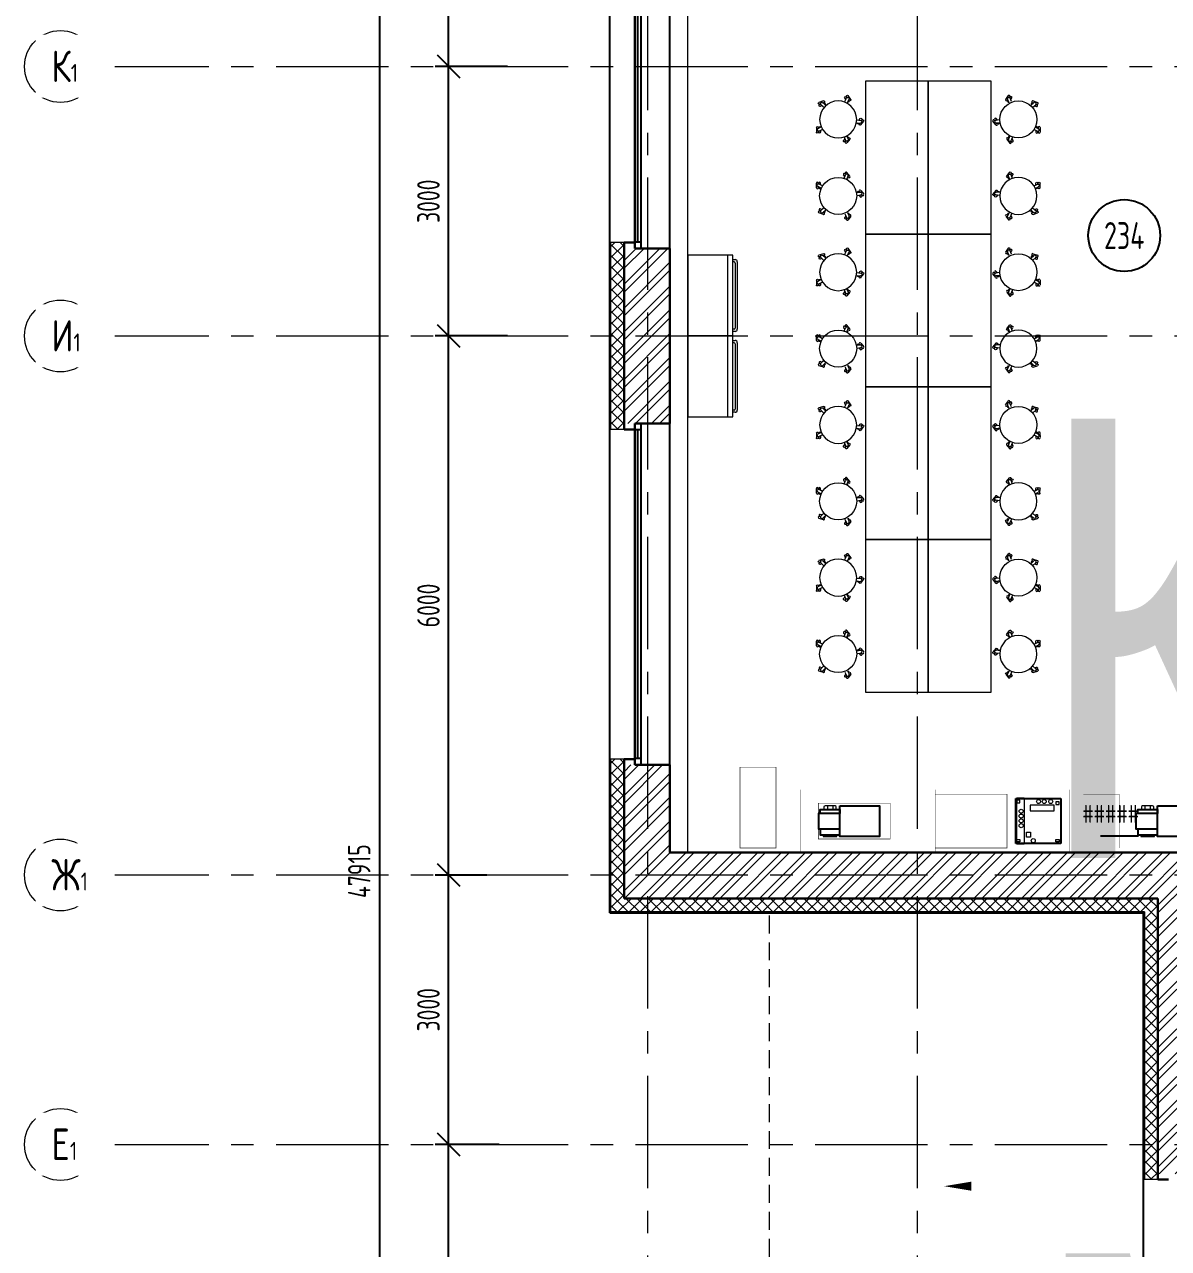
# Model space of a CAD drawing. Header units: millimetres. Extents: x -13407 to 158044, y -108832 to 109387.
# Drawn here: x -13364 to -631, y 47129 to 60755 of the extents above; entities that cross this region are included whole.
import ezdxf
from ezdxf.enums import TextEntityAlignment as Align

# ---------------------------------------------------------------- set-up
doc = ezdxf.new("R2018")
doc.units = ezdxf.units.MM
for name, pattern in [('ADSK_Штриховая_ш2 п1', [3, 2, -1]), ('CENTER', [2, 1.25, -0.25, 0.25, -0.25]), ('K5LT_BASIC', [0])]:
    doc.linetypes.add(name, pattern=pattern)
doc.layers.get('Defpoints').update_dxf_attribs({"color": 6})
for name, color, linetype, lineweight in [('АР_Маркер экспликации', 239, 'Continuous', 13), ('АР_Навесной фасад', 5, 'Continuous', 5), ('АР_Номер помещения', 1, 'Continuous', 25), ('АР_Оси', 193, 'Continuous', 9), ('АР_Оси размеры', 164, 'Continuous', 9), ('АР_Подоконники', 163, 'Continuous', 9), ('АР_Помещения_площадь', 19, 'Continuous', 9), ('АР_Сущ Несущая стена', 202, 'Continuous', 30), ('АР_тонкая линия', 250, 'Continuous', 0), ('АР_Утеплитель', 250, 'Continuous', 9), ('АР_Штриховка кирпич', 250, 'Continuous', 9), ('ТХ_мебель передв', 250, 'Continuous', 13)]:
    doc.layers.add(name, color=color, linetype=linetype, lineweight=lineweight)
doc.layers.add('АР_Названия помещений', color=124, linetype='Continuous', lineweight=5, plot=False)
for name, color, linetype in [('АР_новое окно', 160, 'Continuous'), ('ТХ_обор_спорт', 5, 'Continuous'), ('ТХ_оборуд_учебн', 80, 'Continuous')]:
    doc.layers.add(name, color=color, linetype=linetype)
doc.styles.add('ISOCPEUR', font='isocpeur.ttf', dxfattribs={"width": 0.7})
doc.styles.get("Standard").update_dxf_attribs({"font": 'arial.ttf'})
doc.styles.add('ГОСТ 2.304', font='isocpeur.ttf', dxfattribs={"width": 0.7})
doc.dimstyles.new('СПДС', dxfattribs={"dimscale": 100, "dimtxt": 2.5, "dimasz": 2.5, "dimexe": 1.5, "dimexo": 0, "dimgap": 1, "dimtad": 1, "dimdec": 0, "dimrnd": 1, "dimtxsty": 'ГОСТ 2.304', "dimblk": 'OBLIQUE', "dimcen": 2.5, "dimdle": 1.5, "dimadec": 0, "dimazin": 2, "dimtfac": 0.75, "dimtdec": 0, "dimtmove": 1, "dimatfit": 3, "dimfxl": 1, "dimtolj": 1, "dimarcsym": 1})
pattern_1 = [(45, (-951676.66, 109509.3), (-132.58252, 132.58252), []), (45, (-951588.28, 109509.3), (-132.58252, 132.58252), [])]

# ---------------------------------------------------------------- blocks, each defined once
blk = doc.blocks.new('*U187')
at = {"layer": 'АР_новое окно', "lineweight": 20}
for p, q in [((0, 3800), (-70, 3800)), ((0, 0), (-70, 0))]:
    blk.add_line(p, q, dxfattribs=at)
at = {"layer": 'АР_новое окно'}
for p, q in [((-70, 3800), (-70, 0)), ((-70, 0), (-70, 3800)), ((0, 3730), (-70, 3730)), ((-35, 3730), (-35, 70)), ((0, 3800), (0, 0)), ((0, 70), (-70, 70))]:
    blk.add_line(p, q, dxfattribs=at)
blk = doc.blocks.new('_Oblique')
at = {"color": 0, "linetype": 'ByBlock', "lineweight": -2}
blk.add_line((-0.5, -0.5), (0.5, 0.5), dxfattribs=at)
blk = doc.blocks.new('*D321')
at = {"layer": 'Defpoints', "color": 0, "ltscale": 100, "transparency": 16777216}
for p in [(-8643, 48287), (-8219, 48287), (-8080, 45287)]:
    blk.add_point(p, dxfattribs=at)
at = {"layer": 'АР_Оси размеры', "color": 0, "lineweight": -2, "ltscale": 100, "transparency": 16777216}
for p, q in [((-8643, 45137), (-8643, 48437)), ((-8219, 48287), (-8793, 48287)), ((-8080, 45287), (-8793, 45287))]:
    blk.add_line(p, q, dxfattribs=at)
at = {"layer": 'АР_Оси размеры', "color": 0, "lineweight": -2, "ltscale": 100, "transparency": 16777216, "xscale": 250, "yscale": 250, "zscale": 250}
for p, rotation in [((-8643, 48287), 90), ((-8643, 45287), 270)]:
    blk.add_blockref('_Oblique', p, dxfattribs=dict(at, rotation=rotation))
at = {"layer": 'АР_Оси размеры', "color": 0, "ltscale": 100, "transparency": 16777216, "insert": (-8868, 46787), "char_height": 250, "attachment_point": 5, "rotation": 90, "style": 'ГОСТ 2.304'}
blk.add_mtext('\\A1;3000', dxfattribs=at)
blk = doc.blocks.new('*D322')
at = {"layer": 'Defpoints', "color": 0, "ltscale": 100, "transparency": 16777216}
for p in [(-8643, 51287), (-8219, 51287), (-8080, 48287)]:
    blk.add_point(p, dxfattribs=at)
at = {"layer": 'АР_Оси размеры', "color": 0, "lineweight": -2, "ltscale": 100, "transparency": 16777216}
for p, q in [((-8643, 48137), (-8643, 51437)), ((-8219, 51287), (-8793, 51287)), ((-8080, 48287), (-8793, 48287))]:
    blk.add_line(p, q, dxfattribs=at)
at = {"layer": 'АР_Оси размеры', "color": 0, "lineweight": -2, "ltscale": 100, "transparency": 16777216, "xscale": 250, "yscale": 250, "zscale": 250}
for p, rotation in [((-8643, 51287), 90), ((-8643, 48287), 270)]:
    blk.add_blockref('_Oblique', p, dxfattribs=dict(at, rotation=rotation))
at = {"layer": 'АР_Оси размеры', "color": 0, "ltscale": 100, "transparency": 16777216, "insert": (-8868, 49787), "char_height": 250, "attachment_point": 5, "rotation": 90, "style": 'ГОСТ 2.304'}
blk.add_mtext('\\A1;3000', dxfattribs=at)
blk = doc.blocks.new('*D323')
at = {"layer": 'Defpoints', "color": 0, "ltscale": 100, "transparency": 16777216}
for p in [(-8643, 57287), (-7988, 57287), (-8219, 51287)]:
    blk.add_point(p, dxfattribs=at)
at = {"layer": 'АР_Оси размеры', "color": 0, "lineweight": -2, "ltscale": 100, "transparency": 16777216}
for p, q in [((-8643, 51137), (-8643, 57437)), ((-7988, 57287), (-8793, 57287)), ((-8219, 51287), (-8793, 51287))]:
    blk.add_line(p, q, dxfattribs=at)
at = {"layer": 'АР_Оси размеры', "color": 0, "lineweight": -2, "ltscale": 100, "transparency": 16777216, "xscale": 250, "yscale": 250, "zscale": 250}
for p, rotation in [((-8643, 57287), 90), ((-8643, 51287), 270)]:
    blk.add_blockref('_Oblique', p, dxfattribs=dict(at, rotation=rotation))
at = {"layer": 'АР_Оси размеры', "color": 0, "ltscale": 100, "transparency": 16777216, "insert": (-8868, 54287), "char_height": 250, "attachment_point": 5, "rotation": 90, "style": 'ГОСТ 2.304'}
blk.add_mtext('\\A1;6000', dxfattribs=at)
blk = doc.blocks.new('*D324')
at = {"layer": 'Defpoints', "color": 0, "ltscale": 100, "transparency": 16777216}
for p in [(-8643, 60287), (-8131, 60287), (-7988, 57287)]:
    blk.add_point(p, dxfattribs=at)
at = {"layer": 'АР_Оси размеры', "color": 0, "lineweight": -2, "ltscale": 100, "transparency": 16777216}
for p, q in [((-8643, 57137), (-8643, 60437)), ((-8131, 60287), (-8793, 60287)), ((-7988, 57287), (-8793, 57287))]:
    blk.add_line(p, q, dxfattribs=at)
at = {"layer": 'АР_Оси размеры', "color": 0, "lineweight": -2, "ltscale": 100, "transparency": 16777216, "xscale": 250, "yscale": 250, "zscale": 250}
for p, rotation in [((-8643, 60287), 90), ((-8643, 57287), 270)]:
    blk.add_blockref('_Oblique', p, dxfattribs=dict(at, rotation=rotation))
at = {"layer": 'АР_Оси размеры', "color": 0, "ltscale": 100, "transparency": 16777216, "insert": (-8868, 58787), "char_height": 250, "attachment_point": 5, "rotation": 90, "style": 'ГОСТ 2.304'}
blk.add_mtext('\\A1;3000', dxfattribs=at)
blk = doc.blocks.new('*D325')
at = {"layer": 'Defpoints', "color": 0, "ltscale": 100, "transparency": 16777216}
for p in [(-8643, 63287), (-8131, 63287), (-7988, 60287)]:
    blk.add_point(p, dxfattribs=at)
at = {"layer": 'АР_Оси размеры', "color": 0, "lineweight": -2, "ltscale": 100, "transparency": 16777216}
for p, q in [((-8643, 60137), (-8643, 63437)), ((-8131, 63287), (-8793, 63287)), ((-7988, 60287), (-8793, 60287))]:
    blk.add_line(p, q, dxfattribs=at)
at = {"layer": 'АР_Оси размеры', "color": 0, "lineweight": -2, "ltscale": 100, "transparency": 16777216, "xscale": 250, "yscale": 250, "zscale": 250}
for p, rotation in [((-8643, 63287), 90), ((-8643, 60287), 270)]:
    blk.add_blockref('_Oblique', p, dxfattribs=dict(at, rotation=rotation))
at = {"layer": 'АР_Оси размеры', "color": 0, "ltscale": 100, "transparency": 16777216, "insert": (-8868, 61787), "char_height": 250, "attachment_point": 5, "rotation": 90, "style": 'ГОСТ 2.304'}
blk.add_mtext('\\A1;3000', dxfattribs=at)
blk = doc.blocks.new('*D329')
at = {"layer": 'Defpoints', "color": 0, "ltscale": 100, "transparency": 16777216}
for p in [(-9469, 75287), (-9469, 27372), (-9413, 27372)]:
    blk.add_point(p, dxfattribs=at)
at = {"layer": 'АР_Оси размеры', "color": 0, "lineweight": -2, "ltscale": 100, "transparency": 16777216}
for p, q in [((-9413, 75437), (-9413, 27222)), ((-9469, 75287), (-9263, 75287)), ((-9469, 27372), (-9263, 27372))]:
    blk.add_line(p, q, dxfattribs=at)
at = {"layer": 'АР_Оси размеры', "color": 0, "lineweight": -2, "ltscale": 100, "transparency": 16777216, "xscale": 250, "yscale": 250, "zscale": 250}
for p, rotation in [((-9413, 75287), 90), ((-9413, 27372), 270)]:
    blk.add_blockref('_Oblique', p, dxfattribs=dict(at, rotation=rotation))
at = {"layer": 'АР_Оси размеры', "color": 0, "ltscale": 100, "transparency": 16777216, "insert": (-9638, 51330), "char_height": 250, "attachment_point": 5, "rotation": 90, "style": 'ГОСТ 2.304'}
blk.add_mtext('\\A1;47915', dxfattribs=at)
blk = doc.blocks.new('*U371')
at = {"layer": 'Defpoints', "color": 7}
blk.add_line((-12659, 161), (-13082, 161), dxfattribs=at)
at = {"layer": 'АР_Номер помещения', "color": 7}
blk.add_circle((-12818, 6846), 400, dxfattribs=at)
at = {"layer": 'Defpoints', "color": 7, "style": 'ISOCPEUR', "width": 0.7}
blk.add_attdef('ПЛОЩАДЬ_ПОМЕЩЕНИЯ', text='', height=200, dxfattribs=at).set_placement((-12655, 408), align=Align.MIDDLE_RIGHT)
at = {"layer": 'Defpoints', "color": 7, "style": 'ISOCPEUR', "width": 0.7, "flags": 1}
blk.add_attdef('КАТЕГОРИЯ', (-499, -2092), '', height=250, dxfattribs=at)
at = {"layer": 'АР_Номер помещения', "color": 7, "style": 'ISOCPEUR', "width": 0.7}
blk.add_attdef('НОМЕР_ПОМЕЩЕНИЯ', text='', height=300, dxfattribs=at).set_placement((-12818, 6846), align=Align.MIDDLE_CENTER)
at = {"layer": 'АР_Помещения_площадь', "color": 7, "lineweight": 30, "width": 0.7, "flags": 104}
blk.add_attdef('ИМЯ_ПОМЕЩЕНИЯ', text='', height=100, dxfattribs=at).set_placement((158, 1217), align=Align.MIDDLE_CENTER)
blk = doc.blocks.new('*U159')
at = {"layer": 'АР_новое окно', "lineweight": 20}
for p, q in [((0, 3800), (-70, 3800)), ((0, 0), (-70, 0))]:
    blk.add_line(p, q, dxfattribs=at)
at = {"layer": 'АР_новое окно'}
for p, q in [((-70, 3800), (-70, 0)), ((-70, 0), (-70, 3800)), ((0, 3730), (-70, 3730)), ((-35, 3730), (-35, 70)), ((0, 3800), (0, 0)), ((0, 70), (-70, 70))]:
    blk.add_line(p, q, dxfattribs=at)
blk = doc.blocks.new('ММ012 стул 390')
at = {"lineweight": 5, "extrusion": (-0.000369826, -0.000297724, 1)}
for p, q in [((6439, -22246, 46), (6469, -22204, 46)), ((6456, -22258, 46), (6462, -22251, 46)), ((6477, -22284, 46), (6459, -22245, 46)), ((6460, -22261, 46), (6464, -22256, 46)), ((6480, -22224, 46), (6486, -22216, 46)), ((6484, -22227, 46), (6490, -22219, 46)), ((6505, -22270, 46), (6487, -22232, 46)), ((6495, -22248, 46), (6507, -22231, 46)), ((6721, -22312, 46), (6752, -22283, 46)), ((6736, -22289, 46), (6743, -22291, 46)), ((6738, -22284, 46), (6747, -22287, 46)), ((6742, -22335, 46), (6773, -22306, 46)), ((6744, -22264, 46), (6794, -22280, 46)), ((6760, -22318, 46), (6780, -22325, 46)), ((6776, -22302, 46), (6786, -22305, 46)), ((6778, -22297, 46), (6788, -22300, 46)), ((6319, -22485, 46), (6313, -22477, 46)), ((6323, -22482, 46), (6317, -22474, 46)), ((6371, -22475, 46), (6329, -22481, 46)), ((6347, -22478, 46), (6334, -22461, 46)), ((6328, -22531, 46), (6296, -22489, 46)), ((6375, -22507, 46), (6333, -22512, 46)), ((6344, -22519, 46), (6339, -22511, 46)), ((6348, -22515, 46), (6345, -22510, 46)), ((6754, -22580, 46), (6791, -22600, 46)), ((6769, -22553, 46), (6806, -22573, 46)), ((6775, -22592, 46), (6775, -22613, 46)), ((6795, -22561, 46), (6795, -22567, 46)), ((6796, -22602, 46), (6796, -22613, 46)), ((6800, -22561, 46), (6801, -22570, 46)), ((6801, -22602, 46), (6801, -22613, 46)), ((6821, -22560, 46), (6822, -22612, 46))]:
    blk.add_line(p, q, dxfattribs=at)
at = {"lineweight": 5, "extrusion": (-0.000383923, 0.00027931, 1)}
for p, q in [((6450, -22691, 46), (6482, -22732, 46)), ((6467, -22678, 46), (6472, -22686, 46)), ((6486, -22652, 46), (6470, -22691, 46)), ((6471, -22675, 46), (6475, -22680, 46)), ((6492, -22711, 46), (6499, -22719, 46)), ((6496, -22708, 46), (6503, -22716, 46)), ((6515, -22664, 46), (6499, -22703, 46)), ((6506, -22686, 46), (6519, -22703, 46))]:
    blk.add_line(p, q, dxfattribs=at)
at = {"lineweight": 5}
blk.add_circle((6580, -22470), 206, dxfattribs=at)
at = {"lineweight": 5, "extrusion": (-0.000369826, -0.000297724, 1)}
for centre, radius, start, end in [((6477, -22210, 50), 10.4, 325.0431, 145.0431), ((6448, -22252, 50), 10.4, 145.0431, 325.0431), ((6473, -22239, 50), 15.7, 25.0431, 205.0431), ((6469, -22267, 50), 10.4, 145.0431, 297.3392), ((6499, -22225, 50), 10.4, 325.0431, 145.0431), ((6733, -22299, 50), 10.4, 73.0431, 225.3392), ((6741, -22274, 50), 10.4, 73.0431, 253.0431), ((6762, -22295, 50), 15.7, 313.0431, 133.0431), ((6783, -22315, 50), 10.4, 253.0431, 73.0431), ((6791, -22290, 50), 10.4, 253.0431, 73.0431), ((6305, -22483, 50), 10.4, 37.0431, 217.0431), ((6325, -22467, 50), 10.4, 37.0431, 217.0431), ((6331, -22496, 50), 15.7, 97.0431, 277.0431), ((6336, -22525, 50), 10.4, 217.0431, 37.0431), ((6357, -22509, 50), 10.4, 217.0431, 9.3392), ((6785, -22561, 50), 10.4, 1.0431, 153.3392), ((6786, -22613, 50), 10.4, 181.0431, 1.0431), ((6798, -22587, 50), 15.7, 241.0431, 61.0431), ((6811, -22560, 50), 10.4, 1.0431, 181.0431), ((6812, -22613, 50), 10.4, 181.0431, 1.0431)]:
    blk.add_arc(centre, radius, start, end, dxfattribs=at)
at = {"lineweight": 5, "extrusion": (-0.000383923, 0.00027931, 1)}
for centre, radius, start, end in [((6458, -22684, 37), 10.4, 37.7559, 217.7559), ((6485, -22697, 37), 15.7, 157.7559, 337.7559), ((6479, -22668, 37), 10.4, 65.4598, 217.7559), ((6490, -22726, 37), 10.4, 217.7559, 37.7559), ((6511, -22710, 37), 10.4, 217.7559, 37.7559)]:
    blk.add_arc(centre, radius, start, end, dxfattribs=at)
blk = doc.blocks.new('Тумба инструментальная')
for p, q in [((275316, 3225), (275316, 2325)), ((275376, 3175), (275401, 3175)), ((275389, 3150), (275376, 3150)), ((275401, 3137), (275401, 2412)), ((275426, 3150), (275426, 2400)), ((275389, 2400), (275376, 2400)), ((275401, 2375), (275376, 2375))]:
    blk.add_line(p, q)
blk.add_lwpolyline([(275376, 2325), (275376, 3225), (274876, 3225), (274876, 2325)], close=True)
for centre, radius, start, end in [((275389, 3137), 12.5, 0, 90), ((275401, 3150), 25, 0, 90), ((275389, 2412), 12.5, 270, 0), ((275401, 2400), 25, 270, 0)]:
    blk.add_arc(centre, radius, start, end)
blk = doc.blocks.new('Фрезерный')
for p, q in [((-40562, 9366), (-40062, 9366)), ((-40562, 8866), (-40562, 9366)), ((-40062, 9366), (-40062, 8866)), ((-40062, 8866), (-40562, 8866))]:
    blk.add_line(p, q)
at = {"lineweight": 0}
for p, q in [((-40552, 8858), (-40552, 9375)), ((-40552, 9375), (-40471, 9375)), ((-40543, 9348), (-40552, 9348)), ((-40552, 9348), (-40552, 9339)), ((-40552, 9339), (-40552, 9330)), ((-40552, 9330), (-40552, 9321)), ((-40552, 9321), (-40543, 9321)), ((-40525, 9348), (-40543, 9348)), ((-40543, 9321), (-40525, 9321)), ((-40516, 9348), (-40525, 9348)), ((-40525, 9321), (-40516, 9321)), ((-40516, 9339), (-40516, 9348)), ((-40516, 9330), (-40516, 9339)), ((-40516, 9321), (-40516, 9330)), ((-40471, 9375), (-40471, 8858)), ((-40134, 9293), (-40403, 9293)), ((-40403, 9293), (-40403, 9230)), ((-40134, 9230), (-40134, 9293)), ((-40107, 9329), (-40116, 9329)), ((-40116, 9329), (-40116, 9320)), ((-40116, 9320), (-40116, 9311)), ((-40116, 9311), (-40116, 9302)), ((-40116, 9302), (-40107, 9302)), ((-40089, 9329), (-40107, 9329)), ((-40107, 9302), (-40089, 9302)), ((-40080, 9329), (-40089, 9329)), ((-40089, 9302), (-40080, 9302)), ((-40080, 9320), (-40080, 9329)), ((-40080, 9311), (-40080, 9320)), ((-40080, 9302), (-40080, 9311)), ((-40403, 9230), (-40134, 9230)), ((-40552, 8903), (-40552, 8912)), ((-40552, 8912), (-40543, 8912)), ((-40552, 8894), (-40552, 8903)), ((-40552, 8885), (-40552, 8894)), ((-40543, 8885), (-40552, 8885)), ((-40471, 8858), (-40552, 8858)), ((-40543, 8912), (-40525, 8912)), ((-40525, 8885), (-40543, 8885)), ((-40525, 8912), (-40516, 8912)), ((-40516, 8885), (-40525, 8885)), ((-40516, 8912), (-40516, 8903)), ((-40516, 8903), (-40516, 8894)), ((-40516, 8894), (-40516, 8885)), ((-40444, 8938), (-40444, 8992)), ((-40444, 8992), (-40399, 8992)), ((-40399, 8938), (-40444, 8938)), ((-40399, 8992), (-40399, 8938)), ((-40116, 8903), (-40116, 8912)), ((-40116, 8912), (-40107, 8912)), ((-40116, 8894), (-40116, 8903)), ((-40116, 8885), (-40116, 8894)), ((-40107, 8885), (-40116, 8885)), ((-40107, 8912), (-40089, 8912)), ((-40089, 8885), (-40107, 8885)), ((-40089, 8912), (-40080, 8912)), ((-40080, 8885), (-40089, 8885)), ((-40080, 8912), (-40080, 8903)), ((-40080, 8903), (-40080, 8894)), ((-40080, 8894), (-40080, 8885))]:
    blk.add_line(p, q, dxfattribs=at)
for centre in [(-40309, 9334), (-40246, 9334), (-40174, 9334), (-40503, 9226), (-40503, 9172), (-40503, 9119), (-40503, 9065), (-40368, 8898)]:
    blk.add_circle(centre, 22.5, dxfattribs=at)
blk = doc.blocks.new('Токарный станок')
at = {"linetype": 'K5LT_BASIC', "lineweight": 18}
for p, q in [((-33155, 10817), (-33240, 10817)), ((-33155, 10817), (-33089, 10817)), ((-33234, 10534), (-33155, 10534)), ((-33194, 10494), (-33194, 10534)), ((-33095, 10534), (-33155, 10534)), ((-33135, 10494), (-33135, 10534))]:
    blk.add_line(p, q, dxfattribs=at)
blk.add_lwpolyline([(-33275, 10494), (-33714, 10494), (-33714, 10834), (-33275, 10834)], close=True)
for points in [[(-33055, 10750), (-33055, 10817), (-33275, 10817), (-33275, 10750)], [(-33275, 10578), (-33034, 10578), (-33034, 10750), (-33275, 10750)], [(-33055, 10578), (-33055, 10534), (-33275, 10534), (-33275, 10578)]]:
    blk.add_lwpolyline(points)
for points in [[(-33089, 10817), (-33089, 10834), (-33155, 10834), (-33240, 10834), (-33240, 10817)], [(-33217, 10834), (-33155, 10834), (-33112, 10834)], [(-33234, 10534), (-33234, 10502), (-33220, 10494), (-33155, 10494), (-33109, 10494), (-33095, 10502), (-33095, 10534)]]:
    blk.add_lwpolyline(points, dxfattribs=at)
blk = doc.blocks.new('У850')
at = {"layer": 'ТХ_мебель передв', "const_width": 2, "elevation": -1}
blk.add_lwpolyline([(257920, -55822), (258620, -55822), (258620, -57322), (257920, -57322)], close=True, dxfattribs=at)
blk = doc.blocks.new('У234')
at = {"layer": 'ТХ_оборуд_учебн', "const_width": 5}
blk.add_lwpolyline([(-82266, 107801), (-82266, 106901), (-82666, 106901), (-82666, 107801)], close=True, dxfattribs=at)
blk = doc.blocks.new('У218')
at = {"layer": 'ТХ_оборуд_учебн', "const_width": 5}
blk.add_lwpolyline([(-80897, 106987), (-81697, 106987), (-81697, 107387), (-80897, 107387)], close=True, dxfattribs=at)
at = {"layer": 'ТХ_оборуд_учебн', "rotation": 180}
blk.add_blockref('Токарный станок', (-114731, 117851), dxfattribs=at)
blk = doc.blocks.new('У216')
at = {"layer": 'ТХ_оборуд_учебн', "const_width": 5}
blk.add_lwpolyline([(-79556, 107396), (-80356, 107396), (-80356, 107996), (-79556, 107996)], close=True, dxfattribs=at)
blk = doc.blocks.new('У864')
at = {"layer": 'ТХ_оборуд_учебн', "ltscale": 100, "const_width": 2}
blk.add_lwpolyline([(-78457, 107462), (-78057, 107462), (-78057, 106862), (-78457, 106862)], close=True, dxfattribs=at)

msp = doc.modelspace()

# ---------------------------------------------------------------- hatches: boundary and pattern name
at = {"layer": 'АР_Утеплитель', "ltscale": 100}
h = msp.add_hatch(dxfattribs=at)
h.set_pattern_fill('ANSI37', color=256, scale=700)
h.set_pattern_definition([(45, (-982730.03, 92139.34), (-61.871843, 61.871843), []), (135, (-982730.03, 92139.34), (-61.871843, -61.871843), [])])
h.paths.add_polyline_path([(-6689.9, 58327.2), (-6690.1, 56247.2), (-6840.1, 56247.2), (-6839.9, 58327.2)])
h = msp.add_hatch(dxfattribs=at)
h.set_pattern_fill('ANSI37', color=256, scale=700)
h.set_pattern_definition([(45, (-976790.155, 83789.05), (-61.871843, 61.871843), []), (135, (-976790.155, 83789.05), (-61.871843, -61.871843), [])])
h.paths.add_polyline_path([(-750.2, 51027.2), (-750.2, 47896.9), (-900.2, 47896.9), (-900.2, 50877.2), (-6840.1, 50877.2), (-6844.9, 52577.2), (-6694.9, 52577.2), (-6690.1, 51027.2)])
at = {"layer": 'АР_Штриховка кирпич', "ltscale": 100}
h = msp.add_hatch(dxfattribs=at)
h.set_pattern_fill('ANSI32', color=256, scale=500)
h.set_pattern_definition([(45, (-951676.66, 112549.3), (-132.58252, 132.58252), []), (45, (-951588.28, 112549.3), (-132.58252, 132.58252), [])])
h.paths.add_polyline_path([(-6180.1, 58262.2), (-6690.1, 58262.2), (-6690.1, 56312.2), (-6180.1, 56312.2)])
h = msp.add_hatch(dxfattribs=at)
h.set_pattern_fill('ANSI32', color=256, scale=500)
h.set_pattern_definition(pattern_1)
h.paths.add_polyline_path([(-6180.1, 52512.2), (-6690.1, 52512.2), (-6690.1, 51027.2), (-750.2, 51027.2), (-750.1, 51027.2), (-110.1, 51027.2), (-110.2, 51537.2), (-6180.1, 51537.2)])
h = msp.add_hatch(dxfattribs=at)
h.set_pattern_fill('ANSI32', color=256, scale=500)
h.set_pattern_definition(pattern_1)
h.paths.add_polyline_path([(-110.1, 51029), (-750.1, 51029), (-750.2, 47961.9), (-110.2, 47961.9)])

# ---------------------------------------------------------------- linework, layer by layer
at = {"linetype": 'Continuous'}
msp.add_lwpolyline([(-2497.8, 47823, 0, 0, 0), (-3126.8, 47823, 0, 100, 0), (-2826.8, 47823, 100, 100, 0)], format="xyseb", dxfattribs=at)
at = {"layer": 'АР_Навесной фасад', "ltscale": 100}
for points in [[(-6689.7, 58327.2), (-6850.1, 58327.2)], [(-6689.7, 56247.2), (-6850.1, 56247.2)], [(-6689.7, 52577.2), (-6850.1, 52577.2)], [(-750.2, 47896.9), (-910.2, 47896.9)]]:
    msp.add_lwpolyline(points, dxfattribs=at)
at = {"layer": 'АР_новое окно', "ltscale": 100}
for p, q in [((-6850.1, 50867.2), (-6850.1, 63707.2)), ((-6840.1, 56247.2), (-6840.1, 58327.2)), ((-6840.1, 50877.2), (-6840.1, 52577.2)), ((-6850.1, 50867.2), (-910.2, 50867.2)), ((-6840.1, 50877.2), (-900.2, 50877.2)), ((-910.2, 26572.2), (-910.2, 50867.2)), ((-900.2, 47896.9), (-900.2, 50877.2))]:
    msp.add_line(p, q, dxfattribs=at)
at = {"layer": 'АР_новое окно'}
for p, q in [((-6180.1, 58262.2), (-6180.1, 62062.2)), ((-6180.1, 52512.2), (-6180.1, 56312.2))]:
    msp.add_line(p, q, dxfattribs=at)
at = {"layer": 'АР_Оси', "linetype": 'CENTER', "ltscale": 1000}
for p, q in [((-6430.1, 79049.7), (-6430.1, 23317.3)), ((-3430.1, 79049.7), (-3430.1, 23317.3)), ((-12563.8, 60287.2), (70614.6, 60287.2)), ((-12563.8, 57287.2), (70614.6, 57287.2)), ((-12563.8, 51287.2), (70614.6, 51287.2)), ((-12563.8, 48287.2), (70614.6, 48287.2))]:
    msp.add_line(p, q, dxfattribs=at)
at = {"layer": 'АР_Оси', "ltscale": 0.5}
for centre in [(-12963.8, 60287.2), (-12963.8, 57287.2), (-12963.8, 51287.2), (-12963.8, 48287.2)]:
    msp.add_circle(centre, 400, dxfattribs=at)
at = {"layer": 'АР_Подоконники', "ltscale": 100}
msp.add_line((-5980.1, 51537.2), (-5980.1, 62804.6), dxfattribs=at)
at = {"layer": 'АР_Сущ Несущая стена', "lineweight": 15, "ltscale": 100}
for p, q in [((-6571.1, 58262.2), (-6571.1, 62062.2)), ((-6571.1, 52512.2), (-6571.1, 56312.2))]:
    msp.add_line(p, q, dxfattribs=at)
at = {"layer": 'АР_Сущ Несущая стена', "ltscale": 100}
for p, q in [((-6690.1, 56247.2), (-6690.1, 58327.2)), ((-6571.1, 58327.2), (-6690.1, 58327.2)), ((-6571.1, 58262.2), (-6571.1, 58327.2)), ((-6571.1, 58262.2), (-6180.1, 58262.2)), ((-6180.1, 56312.2), (-6180.1, 58262.2)), ((-6571.1, 56312.2), (-6180.1, 56312.2)), ((-6571.1, 56247.2), (-6571.1, 56312.2)), ((-6571.1, 56247.2), (-6690.1, 56247.2)), ((-6690.1, 51027.2), (-6690.1, 52577.2)), ((-6571.1, 52577.2), (-6690.1, 52577.2)), ((-6571.1, 52512.2), (-6571.1, 52577.2)), ((-6571.1, 52512.2), (-6180.1, 52512.2)), ((-6180.1, 51537.2), (-6180.1, 52512.2)), ((-6180.1, 51537.2), (-110.2, 51537.2)), ((-6690.1, 51027.2), (-750.2, 51027.2)), ((-750.2, 48057.2), (-750.2, 51027.2)), ((-750.2, 48371.2), (-750.2, 47896.9)), ((-631.3, 47896.9), (-750.2, 47896.9))]:
    msp.add_line(p, q, dxfattribs=at)
at = {"layer": 'АР_тонкая линия', "linetype": 'ADSK_Штриховая_ш2 п1', "ltscale": 100}
msp.add_lwpolyline([(-5070.9, 46137.3), (-5070.9, 50897.2)], dxfattribs=at)
at = {"layer": 'ТХ_мебель передв', "ltscale": 100}
for points in [[(-4005.1, 60122.1), (-4005.1, 58422.1), (-3305.1, 58422.1), (-3305.1, 60122.1)], [(-3305.1, 60122.1), (-3305.1, 58422.1), (-2605.1, 58422.1), (-2605.1, 60122.1)], [(-4005.1, 58422.1), (-4005.1, 56722.1), (-3305.1, 56722.1), (-3305.1, 58422.1)], [(-3305.1, 58422.1), (-3305.1, 56722.1), (-2605.1, 56722.1), (-2605.1, 58422.1)], [(-4005.1, 56722.1), (-4005.1, 55022.1), (-3305.1, 55022.1), (-3305.1, 56722.1)], [(-3305.1, 56722.1), (-3305.1, 55022.1), (-2605.1, 55022.1), (-2605.1, 56722.1)], [(-4005.1, 55022.1), (-4005.1, 53322.1), (-3305.1, 53322.1), (-3305.1, 55022.1)], [(-3305.1, 55022.1), (-3305.1, 53322.1), (-2605.1, 53322.1), (-2605.1, 55022.1)]]:
    msp.add_lwpolyline(points, close=True, dxfattribs=at)

# ---------------------------------------------------------------- block references
at = {"layer": 'АР_Маркер экспликации'}
ref = msp.add_blockref('*U371', (11693.9, 51558.9), dxfattribs=at)
ref.add_attrib('НОМЕР_ПОМЕЩЕНИЯ', '234', dxfattribs={"layer": 'АР_Номер помещения', "color": 7, "height": 300, "style": 'ISOCPEUR', "width": 0.7}).set_placement((-1124.3, 58405), align=Align.MIDDLE_CENTER)
lines = msp.add_mtext('\\W0.8000;Кабинет материальной технологии тип 2', dxfattribs={"layer": 'АР_Названия помещений', "insert": (-2140.4, 56366.7), "char_height": 4891.956, "width": 926.94, "attachment_point": 1})
ref.add_attrib('ИМЯ_ПОМЕЩЕНИЯ', '', (-2140.4, 56366.7), dxfattribs={"flags": 104}).embed_mtext(lines)
ref.add_attrib('ПЛОЩАДЬ_ПОМЕЩЕНИЯ', '#####', dxfattribs={"layer": 'Defpoints', "color": 7, "height": 200, "style": 'ISOCPEUR', "width": 0.7}).set_placement((-960.7, 51966.6), align=Align.MIDDLE_RIGHT)
at = {"layer": 'АР_новое окно', "xscale": -1, "rotation": 180}
for name, p in [('*U159', (-6501.1, 62062.2)), ('*U187', (-6501.1, 56312.2))]:
    msp.add_blockref(name, p, dxfattribs=at)
at = {"layer": 'ТХ_мебель передв', "xscale": -1}
for p in [(2272.1, 82167.4), (2272.1, 80467.4), (2272.1, 78767.4), (2272.1, 77067.4)]:
    msp.add_blockref('ММ012 стул 390', p, dxfattribs=at)
at = {"layer": 'ТХ_мебель передв'}
for name, p in [('ММ012 стул 390', (-8882.2, 82167.4)), ('Тумба инструментальная', (-280856.2, 54962.3)), ('ММ012 стул 390', (-8882.2, 80467.4)), ('Тумба инструментальная', (-280856.2, 54062.3)), ('ММ012 стул 390', (-8882.8, 78767.4)), ('ММ012 стул 390', (-8882.2, 77067.4))]:
    msp.add_blockref(name, p, dxfattribs=at)
at = {"layer": 'ТХ_мебель передв', "rotation": 180}
for p in [(2272.1, 36376.7), (2272.1, 34676.7), (2272.1, 32976.7), (2272.1, 31276.7)]:
    msp.add_blockref('ММ012 стул 390', p, dxfattribs=at)
at = {"layer": 'ТХ_мебель передв', "xscale": -1, "rotation": 180}
for p in [(-8882.2, 36376.7), (-8882.2, 34676.7), (-8882.8, 32976.7), (-8882.2, 31276.7)]:
    msp.add_blockref('ММ012 стул 390', p, dxfattribs=at)
at = {"layer": 'ТХ_обор_спорт', "rotation": 270}
for p in [(52594, 310157.3, 0.6), (54093.1, 310157.3, 0.6), (55592.2, 310157.3, 0.6)]:
    msp.add_blockref('У850', p, dxfattribs=at)
at = {"layer": 'ТХ_оборуд_учебн'}
for name, p in [('У234', (77265.7, -55313.5)), ('У216', (77127.1, -55808.3)), ('У864', (76877.5, -55274.8)), ('У218', (77168.4, -55299.8)), ('Фрезерный', (38231.5, 42771.2))]:
    msp.add_blockref(name, p, dxfattribs=at)
at = {"layer": 'ТХ_оборуд_учебн', "rotation": 180}
msp.add_blockref('Токарный станок', (-34028.1, 62551.2), dxfattribs=at)

# ---------------------------------------------------------------- dimensions: what is measured, and where the dimension line sits
at = {"layer": 'АР_Оси размеры', "ltscale": 100}
for base, p1, p2, picture, middle in [((-9413.3, 27372.2), (-9469.1, 75287.2), (-9469.1, 27372.2), '*D329', (-9638.3, 51329.7)), ((-8642.7, 63287.2), (-7988.5, 60287.2), (-8131.5, 63287.2), '*D325', (-8867.7, 61787.2)), ((-8642.7, 60287.2), (-7988.5, 57287.2), (-8131.5, 60287.2), '*D324', (-8867.7, 58787.2)), ((-8642.7, 57287.2), (-8219.3, 51287.2), (-7988.5, 57287.2), '*D323', (-8867.7, 54287.2)), ((-8642.7, 51287.2), (-8079.8, 48287.2), (-8219.3, 51287.2), '*D322', (-8867.7, 49787.2)), ((-8642.7, 48287.2), (-8079.8, 45287.2), (-8219.3, 48287.2), '*D321', (-8867.7, 46787.2))]:
    dim = msp.add_linear_dim(base=base, p1=p1, p2=p2, angle=90, dimstyle='СПДС', dxfattribs=at)
    dim.commit()
    dim.dimension.update_dxf_attribs({"geometry": picture, "text_midpoint": middle})

# ---------------------------------------------------------------- next in the draw order: texts
at = {"layer": 'АР_Оси', "char_height": 350, "width": 528.82, "attachment_point": 1, "line_spacing_factor": 1.149209, "style": 'ГОСТ 2.304', "bg_fill": 2}
for s, insert in [('{\\W0.8;К\\H0.57143x;1}', (-13063.6, 60465)), ('{\\W0.8;И\\H0.57143x;1}', (-13063.6, 57465)), ('{\\W0.8;Ж\\H0.57143x;1}', (-13063.6, 51465)), ('{\\W0.8;Е\\H0.57143x;1}', (-13063.6, 48465))]:
    msp.add_mtext(s, dxfattribs=dict(at, insert=insert))

doc.saveas('drawing.dxf')
